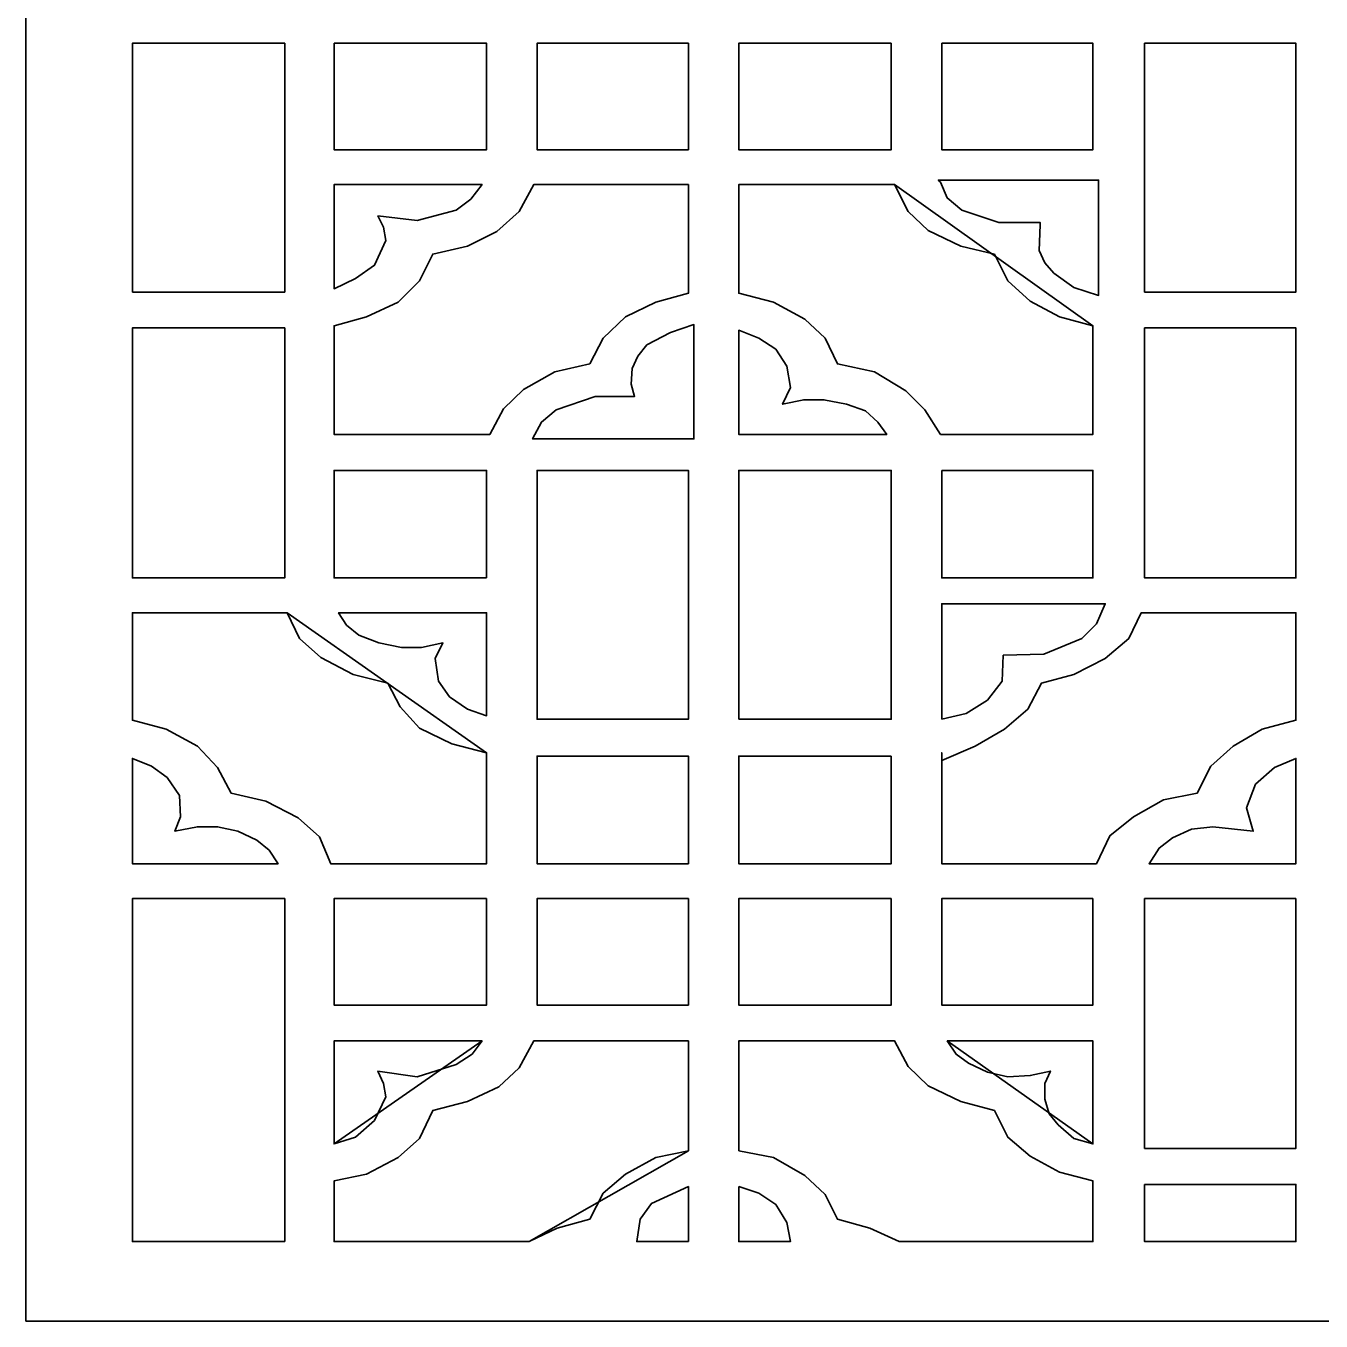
# Model space of a CAD drawing. Header units: centimetres. Extents: x -6.3 to 5.7, y -10.6 to 13.9.
# Drawn here: x -6.25 to -0.29, y 1.93 to 7.89 of the extents above; entities that cross this region are included whole.
import ezdxf

# ---------------------------------------------------------------- set-up
doc = ezdxf.new("R2010")
doc.units = ezdxf.units.CM
doc.header["$MEASUREMENT"] = 0
doc.layers.add('layer 1', color=7, linetype='Continuous')

msp = doc.modelspace()

# ---------------------------------------------------------------- linework, layer by layer
at = {"layer": 'layer 1', "color": 242, "lineweight": 35}
for points, knots in [([(-6.25119, 13.85675), (-6.25119, 13.85675), (5.66844, 13.85675), (5.66844, 13.85675), (5.66844, 13.85675), (5.66844, 13.85675), (5.66844, 1.93196), (5.66844, 1.93196), (5.66844, 1.93196), (5.66844, 1.93196), (-6.25119, 1.93196), (-6.25119, 1.93196), (-6.25119, 1.93196), (-6.25119, 1.93196), (-6.25119, 13.85675), (-6.25119, 13.85675)], [0, 0, 0, 0, 0.2, 0.2, 0.2, 0.2, 0.4, 0.4, 0.4, 0.4, 0.6, 0.6, 0.6, 0.6, 1, 1, 1, 1]), ([(-5.7612, 6.6668), (-5.7612, 6.6668), (-5.7612, 7.24447), (-5.7612, 7.24447), (-5.7612, 7.24447), (-5.7612, 7.24447), (-5.7612, 7.81183), (-5.7612, 7.81183), (-5.7612, 7.81183), (-5.7612, 7.81183), (-5.05974, 7.81183), (-5.05974, 7.81183), (-5.05974, 7.81183), (-5.05974, 7.81183), (-5.05974, 6.6668), (-5.05974, 6.6668), (-5.05974, 6.6668), (-5.05974, 6.6668), (-5.7612, 6.6668), (-5.7612, 6.6668)], [0, 0, 0, 0, 0.1666667, 0.1666667, 0.1666667, 0.1666667, 0.3333333, 0.3333333, 0.3333333, 0.3333333, 0.5, 0.5, 0.5, 0.5, 0.6666667, 0.6666667, 0.6666667, 0.6666667, 1, 1, 1, 1]), ([(-4.8328, 7.81183), (-4.8328, 7.81183), (-4.13134, 7.81183), (-4.13134, 7.81183), (-4.13134, 7.81183), (-4.13134, 7.81183), (-4.13134, 7.32184), (-4.13134, 7.32184), (-4.13134, 7.32184), (-4.13134, 7.32184), (-4.8328, 7.32184), (-4.8328, 7.32184), (-4.8328, 7.32184), (-4.8328, 7.32184), (-4.8328, 7.81183), (-4.8328, 7.81183)], [0, 0, 0, 0, 0.2, 0.2, 0.2, 0.2, 0.4, 0.4, 0.4, 0.4, 0.6, 0.6, 0.6, 0.6, 1, 1, 1, 1]), ([(-3.20294, 7.81183), (-3.20294, 7.81183), (-3.20294, 7.32184), (-3.20294, 7.32184), (-3.20294, 7.32184), (-3.20294, 7.32184), (-3.89924, 7.32184), (-3.89924, 7.32184), (-3.89924, 7.32184), (-3.89924, 7.32184), (-3.89924, 7.81183), (-3.89924, 7.81183), (-3.89924, 7.81183), (-3.89924, 7.81183), (-3.20294, 7.81183), (-3.20294, 7.81183)], [0, 0, 0, 0, 0.2, 0.2, 0.2, 0.2, 0.4, 0.4, 0.4, 0.4, 0.6, 0.6, 0.6, 0.6, 1, 1, 1, 1]), ([(-3.89924, 7.81183), (-3.89924, 7.81183), (-3.20294, 7.81183), (-3.20294, 7.81183), (-3.20294, 7.81183), (-3.20294, 7.81183), (-3.89924, 7.81183), (-3.89924, 7.81183)], [0, 0, 0, 0, 0.3333333, 0.3333333, 0.3333333, 0.3333333, 1, 1, 1, 1]), ([(-2.26938, 7.81183), (-2.26938, 7.81183), (-2.26938, 7.32184), (-2.26938, 7.32184), (-2.26938, 7.32184), (-2.26938, 7.32184), (-2.97084, 7.32184), (-2.97084, 7.32184), (-2.97084, 7.32184), (-2.97084, 7.32184), (-2.97084, 7.81183), (-2.97084, 7.81183), (-2.97084, 7.81183), (-2.97084, 7.81183), (-2.26938, 7.81183), (-2.26938, 7.81183)], [0, 0, 0, 0, 0.2, 0.2, 0.2, 0.2, 0.4, 0.4, 0.4, 0.4, 0.6, 0.6, 0.6, 0.6, 1, 1, 1, 1]), ([(-2.03728, 7.81183), (-2.03728, 7.81183), (-1.34098, 7.81183), (-1.34098, 7.81183), (-1.34098, 7.81183), (-1.34098, 7.81183), (-1.34098, 7.32184), (-1.34098, 7.32184), (-1.34098, 7.32184), (-1.34098, 7.32184), (-2.03728, 7.32184), (-2.03728, 7.32184), (-2.03728, 7.32184), (-2.03728, 7.32184), (-2.03728, 7.81183), (-2.03728, 7.81183)], [0, 0, 0, 0, 0.2, 0.2, 0.2, 0.2, 0.4, 0.4, 0.4, 0.4, 0.6, 0.6, 0.6, 0.6, 1, 1, 1, 1]), ([(-1.10372, 7.81183), (-1.10372, 7.81183), (-0.40742, 7.81183), (-0.40742, 7.81183), (-0.40742, 7.81183), (-0.40742, 7.81183), (-0.40742, 6.6668), (-0.40742, 6.6668), (-0.40742, 6.6668), (-0.40742, 6.6668), (-1.10372, 6.6668), (-1.10372, 6.6668), (-1.10372, 6.6668), (-1.10372, 6.6668), (-1.10372, 7.81183), (-1.10372, 7.81183)], [0, 0, 0, 0, 0.2, 0.2, 0.2, 0.2, 0.4, 0.4, 0.4, 0.4, 0.6, 0.6, 0.6, 0.6, 1, 1, 1, 1]), ([(-4.11587, 6.01176), (-4.11587, 6.01176), (-4.8328, 6.01176), (-4.8328, 6.01176), (-4.8328, 6.01176), (-4.8328, 6.01176), (-4.8328, 6.51207), (-4.8328, 6.51207), (-4.8328, 6.51207), (-4.8328, 6.51207), (-4.68322, 6.55333), (-4.68322, 6.55333), (-4.68322, 6.55333), (-4.68322, 6.55333), (-4.53881, 6.62038), (-4.53881, 6.62038), (-4.53881, 6.62038), (-4.53881, 6.62038), (-4.44081, 6.71838), (-4.44081, 6.71838), (-4.44081, 6.71838), (-4.44081, 6.71838), (-4.37892, 6.84217), (-4.37892, 6.84217), (-4.37892, 6.84217), (-4.37892, 6.84217), (-4.21902, 6.87827), (-4.21902, 6.87827), (-4.21902, 6.87827), (-4.21902, 6.87827), (-4.08492, 6.94532), (-4.08492, 6.94532), (-4.08492, 6.94532), (-4.08492, 6.94532), (-3.98177, 7.03816), (-3.98177, 7.03816), (-3.98177, 7.03816), (-3.98177, 7.03816), (-3.91472, 7.16195), (-3.91472, 7.16195), (-3.91472, 7.16195), (-3.91472, 7.16195), (-3.20294, 7.16195), (-3.20294, 7.16195), (-3.20294, 7.16195), (-3.20294, 7.16195), (-3.20294, 6.66165), (-3.20294, 6.66165), (-3.20294, 6.66165), (-3.20294, 6.66165), (-3.35252, 6.62038), (-3.35252, 6.62038), (-3.35252, 6.62038), (-3.35252, 6.62038), (-3.49178, 6.55333), (-3.49178, 6.55333), (-3.49178, 6.55333), (-3.49178, 6.55333), (-3.59493, 6.45533), (-3.59493, 6.45533), (-3.59493, 6.45533), (-3.59493, 6.45533), (-3.65683, 6.33671), (-3.65683, 6.33671), (-3.65683, 6.33671), (-3.65683, 6.33671), (-3.81672, 6.3006), (-3.81672, 6.3006), (-3.81672, 6.3006), (-3.81672, 6.3006), (-3.96114, 6.21808), (-3.96114, 6.21808), (-3.96114, 6.21808), (-3.96114, 6.21808), (-4.05398, 6.13039), (-4.05398, 6.13039), (-4.05398, 6.13039), (-4.05398, 6.13039), (-4.11587, 6.01176), (-4.11587, 6.01176)], [0, 0, 0, 0, 0.047619, 0.047619, 0.047619, 0.047619, 0.0952381, 0.0952381, 0.0952381, 0.0952381, 0.1428571, 0.1428571, 0.1428571, 0.1428571, 0.1904762, 0.1904762, 0.1904762, 0.1904762, 0.2380952, 0.2380952, 0.2380952, 0.2380952, 0.2857143, 0.2857143, 0.2857143, 0.2857143, 0.3333333, 0.3333333, 0.3333333, 0.3333333, 0.3809524, 0.3809524, 0.3809524, 0.3809524, 0.4285714, 0.4285714, 0.4285714, 0.4285714, 0.4761905, 0.4761905, 0.4761905, 0.4761905, 0.5238095, 0.5238095, 0.5238095, 0.5238095, 0.5714286, 0.5714286, 0.5714286, 0.5714286, 0.6190476, 0.6190476, 0.6190476, 0.6190476, 0.6666667, 0.6666667, 0.6666667, 0.6666667, 0.7142857, 0.7142857, 0.7142857, 0.7142857, 0.7619048, 0.7619048, 0.7619048, 0.7619048, 0.8095238, 0.8095238, 0.8095238, 0.8095238, 0.8571429, 0.8571429, 0.8571429, 0.8571429, 0.9047619, 0.9047619, 0.9047619, 0.9047619, 1, 1, 1, 1]), ([(-4.8328, 6.68228), (-4.8328, 6.68228), (-4.7348, 6.7287), (-4.7348, 6.7287), (-4.7348, 6.7287), (-4.7348, 6.7287), (-4.64712, 6.79059), (-4.64712, 6.79059), (-4.64712, 6.79059), (-4.64712, 6.79059), (-4.59554, 6.90406), (-4.59554, 6.90406), (-4.59554, 6.90406), (-4.59554, 6.90406), (-4.60586, 6.96595), (-4.60586, 6.96595), (-4.60586, 6.96595), (-4.60586, 6.96595), (-4.63165, 7.01753), (-4.63165, 7.01753), (-4.63165, 7.01753), (-4.63165, 7.01753), (-4.45112, 6.9969), (-4.45112, 6.9969), (-4.45112, 6.9969), (-4.45112, 6.9969), (-4.2706, 7.04332), (-4.2706, 7.04332), (-4.2706, 7.04332), (-4.2706, 7.04332), (-4.20355, 7.0949), (-4.20355, 7.0949), (-4.20355, 7.0949), (-4.20355, 7.0949), (-4.15197, 7.16195), (-4.15197, 7.16195), (-4.15197, 7.16195), (-4.15197, 7.16195), (-4.8328, 7.16195), (-4.8328, 7.16195), (-4.8328, 7.16195), (-4.8328, 7.16195), (-4.8328, 6.68228), (-4.8328, 6.68228), (-4.8328, 6.68228), (-4.8328, 6.68228), (-4.8328, 7.16195), (-4.8328, 7.16195), (-4.8328, 7.16195), (-4.8328, 7.16195), (-4.8328, 6.68228), (-4.8328, 6.68228)], [0, 0, 0, 0, 0.0714286, 0.0714286, 0.0714286, 0.0714286, 0.1428571, 0.1428571, 0.1428571, 0.1428571, 0.2142857, 0.2142857, 0.2142857, 0.2142857, 0.2857143, 0.2857143, 0.2857143, 0.2857143, 0.3571429, 0.3571429, 0.3571429, 0.3571429, 0.4285714, 0.4285714, 0.4285714, 0.4285714, 0.5, 0.5, 0.5, 0.5, 0.5714286, 0.5714286, 0.5714286, 0.5714286, 0.6428571, 0.6428571, 0.6428571, 0.6428571, 0.7142857, 0.7142857, 0.7142857, 0.7142857, 0.7857143, 0.7857143, 0.7857143, 0.7857143, 0.8571429, 0.8571429, 0.8571429, 0.8571429, 1, 1, 1, 1]), ([(-1.34098, 6.51207), (-1.34098, 6.51207), (-1.34098, 6.01176), (-1.34098, 6.01176), (-1.34098, 6.01176), (-1.34098, 6.01176), (-2.04244, 6.01176), (-2.04244, 6.01176), (-2.04244, 6.01176), (-2.04244, 6.01176), (-2.11465, 6.12524), (-2.11465, 6.12524), (-2.11465, 6.12524), (-2.11465, 6.12524), (-2.20233, 6.21292), (-2.20233, 6.21292), (-2.20233, 6.21292), (-2.20233, 6.21292), (-2.34675, 6.3006), (-2.34675, 6.3006), (-2.34675, 6.3006), (-2.34675, 6.3006), (-2.51696, 6.33671), (-2.51696, 6.33671), (-2.51696, 6.33671), (-2.51696, 6.33671), (-2.57369, 6.45533), (-2.57369, 6.45533), (-2.57369, 6.45533), (-2.57369, 6.45533), (-2.66653, 6.54302), (-2.66653, 6.54302), (-2.66653, 6.54302), (-2.66653, 6.54302), (-2.81095, 6.62038), (-2.81095, 6.62038), (-2.81095, 6.62038), (-2.81095, 6.62038), (-2.97084, 6.66165), (-2.97084, 6.66165), (-2.97084, 6.66165), (-2.97084, 6.66165), (-2.97084, 7.16195), (-2.97084, 7.16195), (-2.97084, 7.16195), (-2.97084, 7.16195), (-2.25391, 7.16195), (-2.25391, 7.16195), (-2.25391, 7.16195), (-2.25391, 7.16195), (-1.34098, 6.51207), (-1.34098, 6.51207)], [0, 0, 0, 0, 0.0714286, 0.0714286, 0.0714286, 0.0714286, 0.1428571, 0.1428571, 0.1428571, 0.1428571, 0.2142857, 0.2142857, 0.2142857, 0.2142857, 0.2857143, 0.2857143, 0.2857143, 0.2857143, 0.3571429, 0.3571429, 0.3571429, 0.3571429, 0.4285714, 0.4285714, 0.4285714, 0.4285714, 0.5, 0.5, 0.5, 0.5, 0.5714286, 0.5714286, 0.5714286, 0.5714286, 0.6428571, 0.6428571, 0.6428571, 0.6428571, 0.7142857, 0.7142857, 0.7142857, 0.7142857, 0.7857143, 0.7857143, 0.7857143, 0.7857143, 0.8571429, 0.8571429, 0.8571429, 0.8571429, 1, 1, 1, 1]), ([(-2.25391, 7.16195), (-2.25391, 7.16195), (-2.19202, 7.03816), (-2.19202, 7.03816), (-2.19202, 7.03816), (-2.19202, 7.03816), (-2.09918, 6.95048), (-2.09918, 6.95048), (-2.09918, 6.95048), (-2.09918, 6.95048), (-1.9496, 6.87827), (-1.9496, 6.87827), (-1.9496, 6.87827), (-1.9496, 6.87827), (-1.79487, 6.84217), (-1.79487, 6.84217), (-1.79487, 6.84217), (-1.79487, 6.84217), (-1.73297, 6.71838), (-1.73297, 6.71838), (-1.73297, 6.71838), (-1.73297, 6.71838), (-1.62982, 6.62554), (-1.62982, 6.62554), (-1.62982, 6.62554), (-1.62982, 6.62554), (-1.49572, 6.55333), (-1.49572, 6.55333), (-1.49572, 6.55333), (-1.49572, 6.55333), (-1.34098, 6.51207), (-1.34098, 6.51207), (-1.34098, 6.51207), (-1.34098, 6.51207), (-2.25391, 7.16195), (-2.25391, 7.16195)], [0, 0, 0, 0, 0.1, 0.1, 0.1, 0.1, 0.2, 0.2, 0.2, 0.2, 0.3, 0.3, 0.3, 0.3, 0.4, 0.4, 0.4, 0.4, 0.5, 0.5, 0.5, 0.5, 0.6, 0.6, 0.6, 0.6, 0.7, 0.7, 0.7, 0.7, 0.8, 0.8, 0.8, 0.8, 1, 1, 1, 1]), ([(-1.5834, 6.97627), (-1.5834, 6.97627), (-1.58856, 6.85764), (-1.58856, 6.85764), (-1.58856, 6.85764), (-1.58856, 6.85764), (-1.56277, 6.80091), (-1.56277, 6.80091), (-1.56277, 6.80091), (-1.56277, 6.80091), (-1.5215, 6.75449), (-1.5215, 6.75449), (-1.5215, 6.75449), (-1.5215, 6.75449), (-1.42866, 6.68743), (-1.42866, 6.68743), (-1.42866, 6.68743), (-1.42866, 6.68743), (-1.31519, 6.65133), (-1.31519, 6.65133), (-1.31519, 6.65133), (-1.31519, 6.65133), (-1.31519, 7.18258), (-1.31519, 7.18258), (-1.31519, 7.18258), (-1.31519, 7.18258), (-2.05276, 7.18258), (-2.05276, 7.18258), (-2.05276, 7.18258), (-2.05276, 7.18258), (-2.04244, 7.17227), (-2.04244, 7.17227), (-2.04244, 7.17227), (-2.04244, 7.17227), (-2.01149, 7.10006), (-2.01149, 7.10006), (-2.01149, 7.10006), (-2.01149, 7.10006), (-1.94444, 7.04332), (-1.94444, 7.04332), (-1.94444, 7.04332), (-1.94444, 7.04332), (-1.77424, 6.98659), (-1.77424, 6.98659), (-1.77424, 6.98659), (-1.77424, 6.98659), (-1.5834, 6.98659), (-1.5834, 6.98659), (-1.5834, 6.98659), (-1.5834, 6.98659), (-1.5834, 6.97627), (-1.5834, 6.97627), (-1.5834, 6.97627), (-1.5834, 6.97627), (-1.5834, 6.98659), (-1.5834, 6.98659), (-1.5834, 6.98659), (-1.5834, 6.98659), (-1.5834, 6.98659), (-1.5834, 6.98659), (-1.5834, 6.98659), (-1.5834, 6.98659), (-1.5834, 6.97627), (-1.5834, 6.97627)], [0, 0, 0, 0, 0.0588235, 0.0588235, 0.0588235, 0.0588235, 0.1176471, 0.1176471, 0.1176471, 0.1176471, 0.1764706, 0.1764706, 0.1764706, 0.1764706, 0.2352941, 0.2352941, 0.2352941, 0.2352941, 0.2941176, 0.2941176, 0.2941176, 0.2941176, 0.3529412, 0.3529412, 0.3529412, 0.3529412, 0.4117647, 0.4117647, 0.4117647, 0.4117647, 0.4705882, 0.4705882, 0.4705882, 0.4705882, 0.5294118, 0.5294118, 0.5294118, 0.5294118, 0.5882353, 0.5882353, 0.5882353, 0.5882353, 0.6470588, 0.6470588, 0.6470588, 0.6470588, 0.7058824, 0.7058824, 0.7058824, 0.7058824, 0.7647059, 0.7647059, 0.7647059, 0.7647059, 0.8235294, 0.8235294, 0.8235294, 0.8235294, 0.8823529, 0.8823529, 0.8823529, 0.8823529, 1, 1, 1, 1]), ([(-5.05974, 6.50175), (-5.05974, 6.50175), (-5.05974, 5.35157), (-5.05974, 5.35157), (-5.05974, 5.35157), (-5.05974, 5.35157), (-5.7612, 5.35157), (-5.7612, 5.35157), (-5.7612, 5.35157), (-5.7612, 5.35157), (-5.7612, 5.92924), (-5.7612, 5.92924), (-5.7612, 5.92924), (-5.7612, 5.92924), (-5.7612, 6.50175), (-5.7612, 6.50175), (-5.7612, 6.50175), (-5.7612, 6.50175), (-5.05974, 6.50175), (-5.05974, 6.50175)], [0, 0, 0, 0, 0.1666667, 0.1666667, 0.1666667, 0.1666667, 0.3333333, 0.3333333, 0.3333333, 0.3333333, 0.5, 0.5, 0.5, 0.5, 0.6666667, 0.6666667, 0.6666667, 0.6666667, 1, 1, 1, 1]), ([(-3.91987, 5.99113), (-3.91987, 5.99113), (-3.87861, 6.0685), (-3.87861, 6.0685), (-3.87861, 6.0685), (-3.87861, 6.0685), (-3.81156, 6.12524), (-3.81156, 6.12524), (-3.81156, 6.12524), (-3.81156, 6.12524), (-3.63104, 6.18713), (-3.63104, 6.18713), (-3.63104, 6.18713), (-3.63104, 6.18713), (-3.45051, 6.18713), (-3.45051, 6.18713), (-3.45051, 6.18713), (-3.45051, 6.18713), (-3.46599, 6.24387), (-3.46599, 6.24387), (-3.46599, 6.24387), (-3.46599, 6.24387), (-3.46083, 6.31607), (-3.46083, 6.31607), (-3.46083, 6.31607), (-3.46083, 6.31607), (-3.43504, 6.37281), (-3.43504, 6.37281), (-3.43504, 6.37281), (-3.43504, 6.37281), (-3.39378, 6.42439), (-3.39378, 6.42439), (-3.39378, 6.42439), (-3.39378, 6.42439), (-3.28547, 6.48112), (-3.28547, 6.48112), (-3.28547, 6.48112), (-3.28547, 6.48112), (-3.17715, 6.51723), (-3.17715, 6.51723), (-3.17715, 6.51723), (-3.17715, 6.51723), (-3.17715, 5.99113), (-3.17715, 5.99113), (-3.17715, 5.99113), (-3.17715, 5.99113), (-3.91987, 5.99113), (-3.91987, 5.99113)], [0, 0, 0, 0, 0.0769231, 0.0769231, 0.0769231, 0.0769231, 0.1538462, 0.1538462, 0.1538462, 0.1538462, 0.2307692, 0.2307692, 0.2307692, 0.2307692, 0.3076923, 0.3076923, 0.3076923, 0.3076923, 0.3846154, 0.3846154, 0.3846154, 0.3846154, 0.4615385, 0.4615385, 0.4615385, 0.4615385, 0.5384615, 0.5384615, 0.5384615, 0.5384615, 0.6153846, 0.6153846, 0.6153846, 0.6153846, 0.6923077, 0.6923077, 0.6923077, 0.6923077, 0.7692308, 0.7692308, 0.7692308, 0.7692308, 0.8461538, 0.8461538, 0.8461538, 0.8461538, 1, 1, 1, 1]), ([(-1.10372, 6.50175), (-1.10372, 6.50175), (-0.40742, 6.50175), (-0.40742, 6.50175), (-0.40742, 6.50175), (-0.40742, 6.50175), (-0.40742, 5.35157), (-0.40742, 5.35157), (-0.40742, 5.35157), (-0.40742, 5.35157), (-1.10372, 5.35157), (-1.10372, 5.35157), (-1.10372, 5.35157), (-1.10372, 5.35157), (-1.10372, 6.50175), (-1.10372, 6.50175)], [0, 0, 0, 0, 0.2, 0.2, 0.2, 0.2, 0.4, 0.4, 0.4, 0.4, 0.6, 0.6, 0.6, 0.6, 1, 1, 1, 1]), ([(-2.29001, 6.01176), (-2.29001, 6.01176), (-2.33128, 6.0685), (-2.33128, 6.0685), (-2.33128, 6.0685), (-2.33128, 6.0685), (-2.38801, 6.12008), (-2.38801, 6.12008), (-2.38801, 6.12008), (-2.38801, 6.12008), (-2.47569, 6.15103), (-2.47569, 6.15103), (-2.47569, 6.15103), (-2.47569, 6.15103), (-2.57885, 6.17166), (-2.57885, 6.17166), (-2.57885, 6.17166), (-2.57885, 6.17166), (-2.67169, 6.17166), (-2.67169, 6.17166), (-2.67169, 6.17166), (-2.67169, 6.17166), (-2.76969, 6.15103), (-2.76969, 6.15103), (-2.76969, 6.15103), (-2.76969, 6.15103), (-2.73358, 6.22839), (-2.73358, 6.22839), (-2.73358, 6.22839), (-2.73358, 6.22839), (-2.74906, 6.32639), (-2.74906, 6.32639), (-2.74906, 6.32639), (-2.74906, 6.32639), (-2.80063, 6.40376), (-2.80063, 6.40376), (-2.80063, 6.40376), (-2.80063, 6.40376), (-2.878, 6.45533), (-2.878, 6.45533), (-2.878, 6.45533), (-2.878, 6.45533), (-2.97084, 6.49144), (-2.97084, 6.49144), (-2.97084, 6.49144), (-2.97084, 6.49144), (-2.97084, 6.01176), (-2.97084, 6.01176), (-2.97084, 6.01176), (-2.97084, 6.01176), (-2.29001, 6.01176), (-2.29001, 6.01176), (-2.29001, 6.01176), (-2.29001, 6.01176), (-2.97084, 6.01176), (-2.97084, 6.01176), (-2.97084, 6.01176), (-2.97084, 6.01176), (-2.29001, 6.01176), (-2.29001, 6.01176)], [0, 0, 0, 0, 0.0625, 0.0625, 0.0625, 0.0625, 0.125, 0.125, 0.125, 0.125, 0.1875, 0.1875, 0.1875, 0.1875, 0.25, 0.25, 0.25, 0.25, 0.3125, 0.3125, 0.3125, 0.3125, 0.375, 0.375, 0.375, 0.375, 0.4375, 0.4375, 0.4375, 0.4375, 0.5, 0.5, 0.5, 0.5, 0.5625, 0.5625, 0.5625, 0.5625, 0.625, 0.625, 0.625, 0.625, 0.6875, 0.6875, 0.6875, 0.6875, 0.75, 0.75, 0.75, 0.75, 0.8125, 0.8125, 0.8125, 0.8125, 0.875, 0.875, 0.875, 0.875, 1, 1, 1, 1]), ([(-3.17715, 5.99113), (-3.17715, 5.99113), (-3.91987, 5.99113), (-3.91987, 5.99113), (-3.91987, 5.99113), (-3.91987, 5.99113), (-3.17715, 5.99113), (-3.17715, 5.99113)], [0, 0, 0, 0, 0.3333333, 0.3333333, 0.3333333, 0.3333333, 1, 1, 1, 1]), ([(-4.13134, 5.35157), (-4.13134, 5.35157), (-4.8328, 5.35157), (-4.8328, 5.35157), (-4.8328, 5.35157), (-4.8328, 5.35157), (-4.8328, 5.84672), (-4.8328, 5.84672), (-4.8328, 5.84672), (-4.8328, 5.84672), (-4.13134, 5.84672), (-4.13134, 5.84672), (-4.13134, 5.84672), (-4.13134, 5.84672), (-4.13134, 5.35157), (-4.13134, 5.35157)], [0, 0, 0, 0, 0.2, 0.2, 0.2, 0.2, 0.4, 0.4, 0.4, 0.4, 0.6, 0.6, 0.6, 0.6, 1, 1, 1, 1]), ([(-3.89924, 5.26389), (-3.89924, 5.26389), (-3.89924, 4.70169), (-3.89924, 4.70169), (-3.89924, 4.70169), (-3.89924, 4.70169), (-3.20294, 4.70169), (-3.20294, 4.70169), (-3.20294, 4.70169), (-3.20294, 4.70169), (-3.20294, 5.84672), (-3.20294, 5.84672), (-3.20294, 5.84672), (-3.20294, 5.84672), (-3.89924, 5.84672), (-3.89924, 5.84672), (-3.89924, 5.84672), (-3.89924, 5.84672), (-3.89924, 5.26389), (-3.89924, 5.26389), (-3.89924, 5.26389), (-3.89924, 5.26389), (-3.89924, 5.27936), (-3.89924, 5.27936), (-3.89924, 5.27936), (-3.89924, 5.27936), (-3.89924, 5.26389), (-3.89924, 5.26389)], [0, 0, 0, 0, 0.125, 0.125, 0.125, 0.125, 0.25, 0.25, 0.25, 0.25, 0.375, 0.375, 0.375, 0.375, 0.5, 0.5, 0.5, 0.5, 0.625, 0.625, 0.625, 0.625, 0.75, 0.75, 0.75, 0.75, 1, 1, 1, 1]), ([(-3.89924, 5.27936), (-3.89924, 5.27936), (-3.89924, 5.84672), (-3.89924, 5.84672), (-3.89924, 5.84672), (-3.89924, 5.84672), (-3.89924, 5.27936), (-3.89924, 5.27936)], [0, 0, 0, 0, 0.3333333, 0.3333333, 0.3333333, 0.3333333, 1, 1, 1, 1]), ([(-2.97084, 4.70169), (-2.97084, 4.70169), (-2.97084, 5.84672), (-2.97084, 5.84672), (-2.97084, 5.84672), (-2.97084, 5.84672), (-2.26938, 5.84672), (-2.26938, 5.84672), (-2.26938, 5.84672), (-2.26938, 5.84672), (-2.26938, 4.70169), (-2.26938, 4.70169), (-2.26938, 4.70169), (-2.26938, 4.70169), (-2.97084, 4.70169), (-2.97084, 4.70169)], [0, 0, 0, 0, 0.2, 0.2, 0.2, 0.2, 0.4, 0.4, 0.4, 0.4, 0.6, 0.6, 0.6, 0.6, 1, 1, 1, 1]), ([(-2.03728, 5.84672), (-2.03728, 5.84672), (-1.34098, 5.84672), (-1.34098, 5.84672), (-1.34098, 5.84672), (-1.34098, 5.84672), (-1.34098, 5.35157), (-1.34098, 5.35157), (-1.34098, 5.35157), (-1.34098, 5.35157), (-2.03728, 5.35157), (-2.03728, 5.35157), (-2.03728, 5.35157), (-2.03728, 5.35157), (-2.03728, 5.84672), (-2.03728, 5.84672)], [0, 0, 0, 0, 0.2, 0.2, 0.2, 0.2, 0.4, 0.4, 0.4, 0.4, 0.6, 0.6, 0.6, 0.6, 1, 1, 1, 1]), ([(-4.13134, 4.54696), (-4.13134, 4.54696), (-4.13134, 4.03633), (-4.13134, 4.03633), (-4.13134, 4.03633), (-4.13134, 4.03633), (-4.84827, 4.03633), (-4.84827, 4.03633), (-4.84827, 4.03633), (-4.84827, 4.03633), (-4.89985, 4.16012), (-4.89985, 4.16012), (-4.89985, 4.16012), (-4.89985, 4.16012), (-4.99785, 4.2478), (-4.99785, 4.2478), (-4.99785, 4.2478), (-4.99785, 4.2478), (-5.14742, 4.32517), (-5.14742, 4.32517), (-5.14742, 4.32517), (-5.14742, 4.32517), (-5.30732, 4.36127), (-5.30732, 4.36127), (-5.30732, 4.36127), (-5.30732, 4.36127), (-5.36921, 4.4799), (-5.36921, 4.4799), (-5.36921, 4.4799), (-5.36921, 4.4799), (-5.46205, 4.5779), (-5.46205, 4.5779), (-5.46205, 4.5779), (-5.46205, 4.5779), (-5.60647, 4.65527), (-5.60647, 4.65527), (-5.60647, 4.65527), (-5.60647, 4.65527), (-5.7612, 4.69653), (-5.7612, 4.69653), (-5.7612, 4.69653), (-5.7612, 4.69653), (-5.7612, 5.19168), (-5.7612, 5.19168), (-5.7612, 5.19168), (-5.7612, 5.19168), (-5.04943, 5.19168), (-5.04943, 5.19168), (-5.04943, 5.19168), (-5.04943, 5.19168), (-4.13134, 4.54696), (-4.13134, 4.54696)], [0, 0, 0, 0, 0.0714286, 0.0714286, 0.0714286, 0.0714286, 0.1428571, 0.1428571, 0.1428571, 0.1428571, 0.2142857, 0.2142857, 0.2142857, 0.2142857, 0.2857143, 0.2857143, 0.2857143, 0.2857143, 0.3571429, 0.3571429, 0.3571429, 0.3571429, 0.4285714, 0.4285714, 0.4285714, 0.4285714, 0.5, 0.5, 0.5, 0.5, 0.5714286, 0.5714286, 0.5714286, 0.5714286, 0.6428571, 0.6428571, 0.6428571, 0.6428571, 0.7142857, 0.7142857, 0.7142857, 0.7142857, 0.7857143, 0.7857143, 0.7857143, 0.7857143, 0.8571429, 0.8571429, 0.8571429, 0.8571429, 1, 1, 1, 1]), ([(-5.04943, 5.19168), (-5.04943, 5.19168), (-4.99269, 5.07305), (-4.99269, 5.07305), (-4.99269, 5.07305), (-4.99269, 5.07305), (-4.89469, 4.98537), (-4.89469, 4.98537), (-4.89469, 4.98537), (-4.89469, 4.98537), (-4.74512, 4.908), (-4.74512, 4.908), (-4.74512, 4.908), (-4.74512, 4.908), (-4.58523, 4.86674), (-4.58523, 4.86674), (-4.58523, 4.86674), (-4.58523, 4.86674), (-4.52849, 4.75842), (-4.52849, 4.75842), (-4.52849, 4.75842), (-4.52849, 4.75842), (-4.44081, 4.66043), (-4.44081, 4.66043), (-4.44081, 4.66043), (-4.44081, 4.66043), (-4.29123, 4.58822), (-4.29123, 4.58822), (-4.29123, 4.58822), (-4.29123, 4.58822), (-4.13134, 4.54696), (-4.13134, 4.54696), (-4.13134, 4.54696), (-4.13134, 4.54696), (-5.04943, 5.19168), (-5.04943, 5.19168)], [0, 0, 0, 0, 0.1, 0.1, 0.1, 0.1, 0.2, 0.2, 0.2, 0.2, 0.3, 0.3, 0.3, 0.3, 0.4, 0.4, 0.4, 0.4, 0.5, 0.5, 0.5, 0.5, 0.6, 0.6, 0.6, 0.6, 0.7, 0.7, 0.7, 0.7, 0.8, 0.8, 0.8, 0.8, 1, 1, 1, 1]), ([(-4.81217, 5.19168), (-4.81217, 5.19168), (-4.77606, 5.13494), (-4.77606, 5.13494), (-4.77606, 5.13494), (-4.77606, 5.13494), (-4.71933, 5.08852), (-4.71933, 5.08852), (-4.71933, 5.08852), (-4.71933, 5.08852), (-4.62649, 5.05242), (-4.62649, 5.05242), (-4.62649, 5.05242), (-4.62649, 5.05242), (-4.52333, 5.03179), (-4.52333, 5.03179), (-4.52333, 5.03179), (-4.52333, 5.03179), (-4.43049, 5.03179), (-4.43049, 5.03179), (-4.43049, 5.03179), (-4.43049, 5.03179), (-4.3325, 5.05242), (-4.3325, 5.05242), (-4.3325, 5.05242), (-4.3325, 5.05242), (-4.3686, 4.98021), (-4.3686, 4.98021), (-4.3686, 4.98021), (-4.3686, 4.98021), (-4.35313, 4.87705), (-4.35313, 4.87705), (-4.35313, 4.87705), (-4.35313, 4.87705), (-4.30155, 4.80484), (-4.30155, 4.80484), (-4.30155, 4.80484), (-4.30155, 4.80484), (-4.21902, 4.74811), (-4.21902, 4.74811), (-4.21902, 4.74811), (-4.21902, 4.74811), (-4.13134, 4.71716), (-4.13134, 4.71716), (-4.13134, 4.71716), (-4.13134, 4.71716), (-4.13134, 5.19168), (-4.13134, 5.19168), (-4.13134, 5.19168), (-4.13134, 5.19168), (-4.81217, 5.19168), (-4.81217, 5.19168), (-4.81217, 5.19168), (-4.81217, 5.19168), (-4.13134, 5.19168), (-4.13134, 5.19168), (-4.13134, 5.19168), (-4.13134, 5.19168), (-4.81217, 5.19168), (-4.81217, 5.19168)], [0, 0, 0, 0, 0.0625, 0.0625, 0.0625, 0.0625, 0.125, 0.125, 0.125, 0.125, 0.1875, 0.1875, 0.1875, 0.1875, 0.25, 0.25, 0.25, 0.25, 0.3125, 0.3125, 0.3125, 0.3125, 0.375, 0.375, 0.375, 0.375, 0.4375, 0.4375, 0.4375, 0.4375, 0.5, 0.5, 0.5, 0.5, 0.5625, 0.5625, 0.5625, 0.5625, 0.625, 0.625, 0.625, 0.625, 0.6875, 0.6875, 0.6875, 0.6875, 0.75, 0.75, 0.75, 0.75, 0.8125, 0.8125, 0.8125, 0.8125, 0.875, 0.875, 0.875, 0.875, 1, 1, 1, 1]), ([(-2.03728, 4.70169), (-2.03728, 4.70169), (-2.03728, 5.23294), (-2.03728, 5.23294), (-2.03728, 5.23294), (-2.03728, 5.23294), (-1.28425, 5.23294), (-1.28425, 5.23294), (-1.28425, 5.23294), (-1.28425, 5.23294), (-1.32551, 5.1401), (-1.32551, 5.1401), (-1.32551, 5.1401), (-1.32551, 5.1401), (-1.39256, 5.07305), (-1.39256, 5.07305), (-1.39256, 5.07305), (-1.39256, 5.07305), (-1.56792, 5.00084), (-1.56792, 5.00084), (-1.56792, 5.00084), (-1.56792, 5.00084), (-1.7536, 4.99568), (-1.7536, 4.99568), (-1.7536, 4.99568), (-1.7536, 4.99568), (-1.75876, 4.87705), (-1.75876, 4.87705), (-1.75876, 4.87705), (-1.75876, 4.87705), (-1.82581, 4.78937), (-1.82581, 4.78937), (-1.82581, 4.78937), (-1.82581, 4.78937), (-1.92381, 4.72748), (-1.92381, 4.72748), (-1.92381, 4.72748), (-1.92381, 4.72748), (-2.03728, 4.70169), (-2.03728, 4.70169)], [0, 0, 0, 0, 0.0909091, 0.0909091, 0.0909091, 0.0909091, 0.1818182, 0.1818182, 0.1818182, 0.1818182, 0.2727273, 0.2727273, 0.2727273, 0.2727273, 0.3636364, 0.3636364, 0.3636364, 0.3636364, 0.4545455, 0.4545455, 0.4545455, 0.4545455, 0.5454545, 0.5454545, 0.5454545, 0.5454545, 0.6363636, 0.6363636, 0.6363636, 0.6363636, 0.7272727, 0.7272727, 0.7272727, 0.7272727, 0.8181818, 0.8181818, 0.8181818, 0.8181818, 1, 1, 1, 1]), ([(-2.03728, 4.51085), (-2.03728, 4.51085), (-1.88255, 4.5779), (-1.88255, 4.5779), (-1.88255, 4.5779), (-1.88255, 4.5779), (-1.74845, 4.65527), (-1.74845, 4.65527), (-1.74845, 4.65527), (-1.74845, 4.65527), (-1.64013, 4.74811), (-1.64013, 4.74811), (-1.64013, 4.74811), (-1.64013, 4.74811), (-1.57824, 4.86674), (-1.57824, 4.86674), (-1.57824, 4.86674), (-1.57824, 4.86674), (-1.42866, 4.908), (-1.42866, 4.908), (-1.42866, 4.908), (-1.42866, 4.908), (-1.28425, 4.98021), (-1.28425, 4.98021), (-1.28425, 4.98021), (-1.28425, 4.98021), (-1.17593, 5.07305), (-1.17593, 5.07305), (-1.17593, 5.07305), (-1.17593, 5.07305), (-1.1192, 5.19168), (-1.1192, 5.19168), (-1.1192, 5.19168), (-1.1192, 5.19168), (-0.40742, 5.19168), (-0.40742, 5.19168), (-0.40742, 5.19168), (-0.40742, 5.19168), (-0.40742, 4.69653), (-0.40742, 4.69653), (-0.40742, 4.69653), (-0.40742, 4.69653), (-0.56216, 4.65527), (-0.56216, 4.65527), (-0.56216, 4.65527), (-0.56216, 4.65527), (-0.69626, 4.5779), (-0.69626, 4.5779), (-0.69626, 4.5779), (-0.69626, 4.5779), (-0.79942, 4.48506), (-0.79942, 4.48506), (-0.79942, 4.48506), (-0.79942, 4.48506), (-0.86131, 4.36127), (-0.86131, 4.36127), (-0.86131, 4.36127), (-0.86131, 4.36127), (-1.01604, 4.33033), (-1.01604, 4.33033), (-1.01604, 4.33033), (-1.01604, 4.33033), (-1.1553, 4.25296), (-1.1553, 4.25296), (-1.1553, 4.25296), (-1.1553, 4.25296), (-1.26362, 4.16528), (-1.26362, 4.16528), (-1.26362, 4.16528), (-1.26362, 4.16528), (-1.32551, 4.03633), (-1.32551, 4.03633), (-1.32551, 4.03633), (-1.32551, 4.03633), (-2.03728, 4.03633), (-2.03728, 4.03633), (-2.03728, 4.03633), (-2.03728, 4.03633), (-2.03728, 4.51085), (-2.03728, 4.51085)], [0, 0, 0, 0, 0.047619, 0.047619, 0.047619, 0.047619, 0.0952381, 0.0952381, 0.0952381, 0.0952381, 0.1428571, 0.1428571, 0.1428571, 0.1428571, 0.1904762, 0.1904762, 0.1904762, 0.1904762, 0.2380952, 0.2380952, 0.2380952, 0.2380952, 0.2857143, 0.2857143, 0.2857143, 0.2857143, 0.3333333, 0.3333333, 0.3333333, 0.3333333, 0.3809524, 0.3809524, 0.3809524, 0.3809524, 0.4285714, 0.4285714, 0.4285714, 0.4285714, 0.4761905, 0.4761905, 0.4761905, 0.4761905, 0.5238095, 0.5238095, 0.5238095, 0.5238095, 0.5714286, 0.5714286, 0.5714286, 0.5714286, 0.6190476, 0.6190476, 0.6190476, 0.6190476, 0.6666667, 0.6666667, 0.6666667, 0.6666667, 0.7142857, 0.7142857, 0.7142857, 0.7142857, 0.7619048, 0.7619048, 0.7619048, 0.7619048, 0.8095238, 0.8095238, 0.8095238, 0.8095238, 0.8571429, 0.8571429, 0.8571429, 0.8571429, 0.9047619, 0.9047619, 0.9047619, 0.9047619, 1, 1, 1, 1]), ([(-3.20294, 4.53148), (-3.20294, 4.53148), (-3.20294, 4.03633), (-3.20294, 4.03633), (-3.20294, 4.03633), (-3.20294, 4.03633), (-3.89924, 4.03633), (-3.89924, 4.03633), (-3.89924, 4.03633), (-3.89924, 4.03633), (-3.89924, 4.53148), (-3.89924, 4.53148), (-3.89924, 4.53148), (-3.89924, 4.53148), (-3.20294, 4.53148), (-3.20294, 4.53148)], [0, 0, 0, 0, 0.2, 0.2, 0.2, 0.2, 0.4, 0.4, 0.4, 0.4, 0.6, 0.6, 0.6, 0.6, 1, 1, 1, 1]), ([(-3.89924, 4.53148), (-3.89924, 4.53148), (-3.20294, 4.53148), (-3.20294, 4.53148), (-3.20294, 4.53148), (-3.20294, 4.53148), (-3.89924, 4.53148), (-3.89924, 4.53148)], [0, 0, 0, 0, 0.3333333, 0.3333333, 0.3333333, 0.3333333, 1, 1, 1, 1]), ([(-2.26938, 4.53148), (-2.26938, 4.53148), (-2.26938, 4.03633), (-2.26938, 4.03633), (-2.26938, 4.03633), (-2.26938, 4.03633), (-2.97084, 4.03633), (-2.97084, 4.03633), (-2.97084, 4.03633), (-2.97084, 4.03633), (-2.97084, 4.53148), (-2.97084, 4.53148), (-2.97084, 4.53148), (-2.97084, 4.53148), (-2.26938, 4.53148), (-2.26938, 4.53148)], [0, 0, 0, 0, 0.2, 0.2, 0.2, 0.2, 0.4, 0.4, 0.4, 0.4, 0.6, 0.6, 0.6, 0.6, 1, 1, 1, 1]), ([(-2.03728, 4.03633), (-2.03728, 4.03633), (-2.03728, 4.54696), (-2.03728, 4.54696), (-2.03728, 4.54696), (-2.03728, 4.54696), (-2.03728, 4.03633), (-2.03728, 4.03633)], [0, 0, 0, 0, 0.3333333, 0.3333333, 0.3333333, 0.3333333, 1, 1, 1, 1]), ([(-5.7612, 4.52117), (-5.7612, 4.52117), (-5.67352, 4.48506), (-5.67352, 4.48506), (-5.67352, 4.48506), (-5.67352, 4.48506), (-5.60131, 4.43348), (-5.60131, 4.43348), (-5.60131, 4.43348), (-5.60131, 4.43348), (-5.54457, 4.35096), (-5.54457, 4.35096), (-5.54457, 4.35096), (-5.54457, 4.35096), (-5.53942, 4.25296), (-5.53942, 4.25296), (-5.53942, 4.25296), (-5.53942, 4.25296), (-5.56521, 4.18591), (-5.56521, 4.18591), (-5.56521, 4.18591), (-5.56521, 4.18591), (-5.46205, 4.20654), (-5.46205, 4.20654), (-5.46205, 4.20654), (-5.46205, 4.20654), (-5.36921, 4.20654), (-5.36921, 4.20654), (-5.36921, 4.20654), (-5.36921, 4.20654), (-5.27637, 4.18591), (-5.27637, 4.18591), (-5.27637, 4.18591), (-5.27637, 4.18591), (-5.18869, 4.14465), (-5.18869, 4.14465), (-5.18869, 4.14465), (-5.18869, 4.14465), (-5.13195, 4.09823), (-5.13195, 4.09823), (-5.13195, 4.09823), (-5.13195, 4.09823), (-5.09069, 4.03633), (-5.09069, 4.03633), (-5.09069, 4.03633), (-5.09069, 4.03633), (-5.7612, 4.03633), (-5.7612, 4.03633), (-5.7612, 4.03633), (-5.7612, 4.03633), (-5.7612, 4.52117), (-5.7612, 4.52117)], [0, 0, 0, 0, 0.0714286, 0.0714286, 0.0714286, 0.0714286, 0.1428571, 0.1428571, 0.1428571, 0.1428571, 0.2142857, 0.2142857, 0.2142857, 0.2142857, 0.2857143, 0.2857143, 0.2857143, 0.2857143, 0.3571429, 0.3571429, 0.3571429, 0.3571429, 0.4285714, 0.4285714, 0.4285714, 0.4285714, 0.5, 0.5, 0.5, 0.5, 0.5714286, 0.5714286, 0.5714286, 0.5714286, 0.6428571, 0.6428571, 0.6428571, 0.6428571, 0.7142857, 0.7142857, 0.7142857, 0.7142857, 0.7857143, 0.7857143, 0.7857143, 0.7857143, 0.8571429, 0.8571429, 0.8571429, 0.8571429, 1, 1, 1, 1]), ([(-5.7612, 4.03633), (-5.7612, 4.03633), (-5.7612, 4.52117), (-5.7612, 4.52117), (-5.7612, 4.52117), (-5.7612, 4.52117), (-5.7612, 4.03633), (-5.7612, 4.03633)], [0, 0, 0, 0, 0.3333333, 0.3333333, 0.3333333, 0.3333333, 1, 1, 1, 1]), ([(-1.08309, 4.03633), (-1.08309, 4.03633), (-1.03667, 4.10854), (-1.03667, 4.10854), (-1.03667, 4.10854), (-1.03667, 4.10854), (-0.97478, 4.15496), (-0.97478, 4.15496), (-0.97478, 4.15496), (-0.97478, 4.15496), (-0.8871, 4.19623), (-0.8871, 4.19623), (-0.8871, 4.19623), (-0.8871, 4.19623), (-0.7891, 4.20654), (-0.7891, 4.20654), (-0.7891, 4.20654), (-0.7891, 4.20654), (-0.60342, 4.18591), (-0.60342, 4.18591), (-0.60342, 4.18591), (-0.60342, 4.18591), (-0.63437, 4.29422), (-0.63437, 4.29422), (-0.63437, 4.29422), (-0.63437, 4.29422), (-0.5931, 4.40254), (-0.5931, 4.40254), (-0.5931, 4.40254), (-0.5931, 4.40254), (-0.50542, 4.4799), (-0.50542, 4.4799), (-0.50542, 4.4799), (-0.50542, 4.4799), (-0.40742, 4.52117), (-0.40742, 4.52117), (-0.40742, 4.52117), (-0.40742, 4.52117), (-0.40742, 4.03633), (-0.40742, 4.03633), (-0.40742, 4.03633), (-0.40742, 4.03633), (-1.08309, 4.03633), (-1.08309, 4.03633)], [0, 0, 0, 0, 0.0833333, 0.0833333, 0.0833333, 0.0833333, 0.1666667, 0.1666667, 0.1666667, 0.1666667, 0.25, 0.25, 0.25, 0.25, 0.3333333, 0.3333333, 0.3333333, 0.3333333, 0.4166667, 0.4166667, 0.4166667, 0.4166667, 0.5, 0.5, 0.5, 0.5, 0.5833333, 0.5833333, 0.5833333, 0.5833333, 0.6666667, 0.6666667, 0.6666667, 0.6666667, 0.75, 0.75, 0.75, 0.75, 0.8333333, 0.8333333, 0.8333333, 0.8333333, 1, 1, 1, 1]), ([(-0.40742, 4.03633), (-0.40742, 4.03633), (-1.08309, 4.03633), (-1.08309, 4.03633), (-1.08309, 4.03633), (-1.08309, 4.03633), (-0.40742, 4.03633), (-0.40742, 4.03633)], [0, 0, 0, 0, 0.3333333, 0.3333333, 0.3333333, 0.3333333, 1, 1, 1, 1]), ([(-5.05974, 2.29816), (-5.05974, 2.29816), (-5.05974, 3.87644), (-5.05974, 3.87644), (-5.05974, 3.87644), (-5.05974, 3.87644), (-5.7612, 3.87644), (-5.7612, 3.87644), (-5.7612, 3.87644), (-5.7612, 3.87644), (-5.7612, 3.30909), (-5.7612, 3.30909), (-5.7612, 3.30909), (-5.7612, 3.30909), (-5.7612, 2.64373), (-5.7612, 2.64373), (-5.7612, 2.64373), (-5.7612, 2.64373), (-5.7612, 2.29816), (-5.7612, 2.29816), (-5.7612, 2.29816), (-5.7612, 2.29816), (-5.05974, 2.29816), (-5.05974, 2.29816)], [0, 0, 0, 0, 0.1428571, 0.1428571, 0.1428571, 0.1428571, 0.2857143, 0.2857143, 0.2857143, 0.2857143, 0.4285714, 0.4285714, 0.4285714, 0.4285714, 0.5714286, 0.5714286, 0.5714286, 0.5714286, 0.7142857, 0.7142857, 0.7142857, 0.7142857, 1, 1, 1, 1]), ([(-4.13134, 3.87644), (-4.13134, 3.87644), (-4.13134, 3.38645), (-4.13134, 3.38645), (-4.13134, 3.38645), (-4.13134, 3.38645), (-4.8328, 3.38645), (-4.8328, 3.38645), (-4.8328, 3.38645), (-4.8328, 3.38645), (-4.8328, 3.87644), (-4.8328, 3.87644), (-4.8328, 3.87644), (-4.8328, 3.87644), (-4.13134, 3.87644), (-4.13134, 3.87644)], [0, 0, 0, 0, 0.2, 0.2, 0.2, 0.2, 0.4, 0.4, 0.4, 0.4, 0.6, 0.6, 0.6, 0.6, 1, 1, 1, 1]), ([(-3.20294, 3.87644), (-3.20294, 3.87644), (-3.20294, 3.38645), (-3.20294, 3.38645), (-3.20294, 3.38645), (-3.20294, 3.38645), (-3.89924, 3.38645), (-3.89924, 3.38645), (-3.89924, 3.38645), (-3.89924, 3.38645), (-3.89924, 3.87644), (-3.89924, 3.87644), (-3.89924, 3.87644), (-3.89924, 3.87644), (-3.20294, 3.87644), (-3.20294, 3.87644)], [0, 0, 0, 0, 0.2, 0.2, 0.2, 0.2, 0.4, 0.4, 0.4, 0.4, 0.6, 0.6, 0.6, 0.6, 1, 1, 1, 1]), ([(-3.89924, 3.87644), (-3.89924, 3.87644), (-3.20294, 3.87644), (-3.20294, 3.87644), (-3.20294, 3.87644), (-3.20294, 3.87644), (-3.89924, 3.87644), (-3.89924, 3.87644)], [0, 0, 0, 0, 0.3333333, 0.3333333, 0.3333333, 0.3333333, 1, 1, 1, 1]), ([(-2.26938, 3.87644), (-2.26938, 3.87644), (-2.26938, 3.38645), (-2.26938, 3.38645), (-2.26938, 3.38645), (-2.26938, 3.38645), (-2.97084, 3.38645), (-2.97084, 3.38645), (-2.97084, 3.38645), (-2.97084, 3.38645), (-2.97084, 3.87644), (-2.97084, 3.87644), (-2.97084, 3.87644), (-2.97084, 3.87644), (-2.26938, 3.87644), (-2.26938, 3.87644)], [0, 0, 0, 0, 0.2, 0.2, 0.2, 0.2, 0.4, 0.4, 0.4, 0.4, 0.6, 0.6, 0.6, 0.6, 1, 1, 1, 1]), ([(-1.34098, 3.87644), (-1.34098, 3.87644), (-1.34098, 3.38645), (-1.34098, 3.38645), (-1.34098, 3.38645), (-1.34098, 3.38645), (-2.03728, 3.38645), (-2.03728, 3.38645), (-2.03728, 3.38645), (-2.03728, 3.38645), (-2.03728, 3.87644), (-2.03728, 3.87644), (-2.03728, 3.87644), (-2.03728, 3.87644), (-1.34098, 3.87644), (-1.34098, 3.87644)], [0, 0, 0, 0, 0.2, 0.2, 0.2, 0.2, 0.4, 0.4, 0.4, 0.4, 0.6, 0.6, 0.6, 0.6, 1, 1, 1, 1]), ([(-0.40742, 3.87644), (-0.40742, 3.87644), (-0.40742, 2.72626), (-0.40742, 2.72626), (-0.40742, 2.72626), (-0.40742, 2.72626), (-1.10372, 2.72626), (-1.10372, 2.72626), (-1.10372, 2.72626), (-1.10372, 2.72626), (-1.10372, 3.87644), (-1.10372, 3.87644), (-1.10372, 3.87644), (-1.10372, 3.87644), (-0.40742, 3.87644), (-0.40742, 3.87644)], [0, 0, 0, 0, 0.2, 0.2, 0.2, 0.2, 0.4, 0.4, 0.4, 0.4, 0.6, 0.6, 0.6, 0.6, 1, 1, 1, 1]), ([(-3.93535, 2.29816), (-3.93535, 2.29816), (-4.8328, 2.29816), (-4.8328, 2.29816), (-4.8328, 2.29816), (-4.8328, 2.29816), (-4.8328, 2.57668), (-4.8328, 2.57668), (-4.8328, 2.57668), (-4.8328, 2.57668), (-4.68322, 2.60763), (-4.68322, 2.60763), (-4.68322, 2.60763), (-4.68322, 2.60763), (-4.53881, 2.685), (-4.53881, 2.685), (-4.53881, 2.685), (-4.53881, 2.685), (-4.44081, 2.77268), (-4.44081, 2.77268), (-4.44081, 2.77268), (-4.44081, 2.77268), (-4.37892, 2.90162), (-4.37892, 2.90162), (-4.37892, 2.90162), (-4.37892, 2.90162), (-4.21902, 2.94289), (-4.21902, 2.94289), (-4.21902, 2.94289), (-4.21902, 2.94289), (-4.07461, 3.00994), (-4.07461, 3.00994), (-4.07461, 3.00994), (-4.07461, 3.00994), (-3.98177, 3.09762), (-3.98177, 3.09762), (-3.98177, 3.09762), (-3.98177, 3.09762), (-3.91472, 3.22141), (-3.91472, 3.22141), (-3.91472, 3.22141), (-3.91472, 3.22141), (-3.20294, 3.22141), (-3.20294, 3.22141), (-3.20294, 3.22141), (-3.20294, 3.22141), (-3.20294, 2.71594), (-3.20294, 2.71594), (-3.20294, 2.71594), (-3.20294, 2.71594), (-3.93535, 2.29816), (-3.93535, 2.29816)], [0, 0, 0, 0, 0.0714286, 0.0714286, 0.0714286, 0.0714286, 0.1428571, 0.1428571, 0.1428571, 0.1428571, 0.2142857, 0.2142857, 0.2142857, 0.2142857, 0.2857143, 0.2857143, 0.2857143, 0.2857143, 0.3571429, 0.3571429, 0.3571429, 0.3571429, 0.4285714, 0.4285714, 0.4285714, 0.4285714, 0.5, 0.5, 0.5, 0.5, 0.5714286, 0.5714286, 0.5714286, 0.5714286, 0.6428571, 0.6428571, 0.6428571, 0.6428571, 0.7142857, 0.7142857, 0.7142857, 0.7142857, 0.7857143, 0.7857143, 0.7857143, 0.7857143, 0.8571429, 0.8571429, 0.8571429, 0.8571429, 1, 1, 1, 1]), ([(-4.8328, 2.74689), (-4.8328, 2.74689), (-4.8328, 3.22141), (-4.8328, 3.22141), (-4.8328, 3.22141), (-4.8328, 3.22141), (-4.15197, 3.22141), (-4.15197, 3.22141), (-4.15197, 3.22141), (-4.15197, 3.22141), (-4.8328, 2.74689), (-4.8328, 2.74689)], [0, 0, 0, 0, 0.25, 0.25, 0.25, 0.25, 0.5, 0.5, 0.5, 0.5, 1, 1, 1, 1]), ([(-4.15197, 3.22141), (-4.15197, 3.22141), (-4.19839, 3.15951), (-4.19839, 3.15951), (-4.19839, 3.15951), (-4.19839, 3.15951), (-4.2706, 3.11309), (-4.2706, 3.11309), (-4.2706, 3.11309), (-4.2706, 3.11309), (-4.45112, 3.05636), (-4.45112, 3.05636), (-4.45112, 3.05636), (-4.45112, 3.05636), (-4.63165, 3.08215), (-4.63165, 3.08215), (-4.63165, 3.08215), (-4.63165, 3.08215), (-4.60586, 3.02541), (-4.60586, 3.02541), (-4.60586, 3.02541), (-4.60586, 3.02541), (-4.59554, 2.96352), (-4.59554, 2.96352), (-4.59554, 2.96352), (-4.59554, 2.96352), (-4.64712, 2.8552), (-4.64712, 2.8552), (-4.64712, 2.8552), (-4.64712, 2.8552), (-4.7348, 2.77784), (-4.7348, 2.77784), (-4.7348, 2.77784), (-4.7348, 2.77784), (-4.8328, 2.74689), (-4.8328, 2.74689), (-4.8328, 2.74689), (-4.8328, 2.74689), (-4.15197, 3.22141), (-4.15197, 3.22141)], [0, 0, 0, 0, 0.0909091, 0.0909091, 0.0909091, 0.0909091, 0.1818182, 0.1818182, 0.1818182, 0.1818182, 0.2727273, 0.2727273, 0.2727273, 0.2727273, 0.3636364, 0.3636364, 0.3636364, 0.3636364, 0.4545455, 0.4545455, 0.4545455, 0.4545455, 0.5454545, 0.5454545, 0.5454545, 0.5454545, 0.6363636, 0.6363636, 0.6363636, 0.6363636, 0.7272727, 0.7272727, 0.7272727, 0.7272727, 0.8181818, 0.8181818, 0.8181818, 0.8181818, 1, 1, 1, 1]), ([(-2.97084, 2.71594), (-2.97084, 2.71594), (-2.97084, 3.22141), (-2.97084, 3.22141), (-2.97084, 3.22141), (-2.97084, 3.22141), (-2.25391, 3.22141), (-2.25391, 3.22141), (-2.25391, 3.22141), (-2.25391, 3.22141), (-2.19202, 3.10278), (-2.19202, 3.10278), (-2.19202, 3.10278), (-2.19202, 3.10278), (-2.09918, 3.01509), (-2.09918, 3.01509), (-2.09918, 3.01509), (-2.09918, 3.01509), (-1.9496, 2.94289), (-1.9496, 2.94289), (-1.9496, 2.94289), (-1.9496, 2.94289), (-1.79487, 2.90162), (-1.79487, 2.90162), (-1.79487, 2.90162), (-1.79487, 2.90162), (-1.73297, 2.77784), (-1.73297, 2.77784), (-1.73297, 2.77784), (-1.73297, 2.77784), (-1.62982, 2.69015), (-1.62982, 2.69015), (-1.62982, 2.69015), (-1.62982, 2.69015), (-1.49572, 2.61794), (-1.49572, 2.61794), (-1.49572, 2.61794), (-1.49572, 2.61794), (-1.34098, 2.57668), (-1.34098, 2.57668), (-1.34098, 2.57668), (-1.34098, 2.57668), (-1.34098, 2.29816), (-1.34098, 2.29816), (-1.34098, 2.29816), (-1.34098, 2.29816), (-2.23328, 2.29816), (-2.23328, 2.29816), (-2.23328, 2.29816), (-2.23328, 2.29816), (-2.36738, 2.36006), (-2.36738, 2.36006), (-2.36738, 2.36006), (-2.36738, 2.36006), (-2.51696, 2.40132), (-2.51696, 2.40132), (-2.51696, 2.40132), (-2.51696, 2.40132), (-2.57369, 2.51479), (-2.57369, 2.51479), (-2.57369, 2.51479), (-2.57369, 2.51479), (-2.66653, 2.60247), (-2.66653, 2.60247), (-2.66653, 2.60247), (-2.66653, 2.60247), (-2.81095, 2.685), (-2.81095, 2.685), (-2.81095, 2.685), (-2.81095, 2.685), (-2.97084, 2.71594), (-2.97084, 2.71594)], [0, 0, 0, 0, 0.0526316, 0.0526316, 0.0526316, 0.0526316, 0.1052632, 0.1052632, 0.1052632, 0.1052632, 0.1578947, 0.1578947, 0.1578947, 0.1578947, 0.2105263, 0.2105263, 0.2105263, 0.2105263, 0.2631579, 0.2631579, 0.2631579, 0.2631579, 0.3157895, 0.3157895, 0.3157895, 0.3157895, 0.3684211, 0.3684211, 0.3684211, 0.3684211, 0.4210526, 0.4210526, 0.4210526, 0.4210526, 0.4736842, 0.4736842, 0.4736842, 0.4736842, 0.5263158, 0.5263158, 0.5263158, 0.5263158, 0.5789474, 0.5789474, 0.5789474, 0.5789474, 0.6315789, 0.6315789, 0.6315789, 0.6315789, 0.6842105, 0.6842105, 0.6842105, 0.6842105, 0.7368421, 0.7368421, 0.7368421, 0.7368421, 0.7894737, 0.7894737, 0.7894737, 0.7894737, 0.8421053, 0.8421053, 0.8421053, 0.8421053, 0.8947368, 0.8947368, 0.8947368, 0.8947368, 1, 1, 1, 1]), ([(-2.01149, 3.22141), (-2.01149, 3.22141), (-1.34098, 3.22141), (-1.34098, 3.22141), (-1.34098, 3.22141), (-1.34098, 3.22141), (-1.34098, 2.74689), (-1.34098, 2.74689), (-1.34098, 2.74689), (-1.34098, 2.74689), (-2.01149, 3.22141), (-2.01149, 3.22141)], [0, 0, 0, 0, 0.25, 0.25, 0.25, 0.25, 0.5, 0.5, 0.5, 0.5, 1, 1, 1, 1]), ([(-1.34098, 2.74689), (-1.34098, 2.74689), (-1.42866, 2.77268), (-1.42866, 2.77268), (-1.42866, 2.77268), (-1.42866, 2.77268), (-1.50087, 2.83457), (-1.50087, 2.83457), (-1.50087, 2.83457), (-1.50087, 2.83457), (-1.54214, 2.88615), (-1.54214, 2.88615), (-1.54214, 2.88615), (-1.54214, 2.88615), (-1.56277, 2.9532), (-1.56277, 2.9532), (-1.56277, 2.9532), (-1.56277, 2.9532), (-1.56277, 3.02541), (-1.56277, 3.02541), (-1.56277, 3.02541), (-1.56277, 3.02541), (-1.53698, 3.08215), (-1.53698, 3.08215), (-1.53698, 3.08215), (-1.53698, 3.08215), (-1.62982, 3.06151), (-1.62982, 3.06151), (-1.62982, 3.06151), (-1.62982, 3.06151), (-1.73297, 3.05636), (-1.73297, 3.05636), (-1.73297, 3.05636), (-1.73297, 3.05636), (-1.82581, 3.07699), (-1.82581, 3.07699), (-1.82581, 3.07699), (-1.82581, 3.07699), (-1.9135, 3.11825), (-1.9135, 3.11825), (-1.9135, 3.11825), (-1.9135, 3.11825), (-1.97023, 3.15951), (-1.97023, 3.15951), (-1.97023, 3.15951), (-1.97023, 3.15951), (-2.01149, 3.22141), (-2.01149, 3.22141), (-2.01149, 3.22141), (-2.01149, 3.22141), (-1.34098, 2.74689), (-1.34098, 2.74689)], [0, 0, 0, 0, 0.0714286, 0.0714286, 0.0714286, 0.0714286, 0.1428571, 0.1428571, 0.1428571, 0.1428571, 0.2142857, 0.2142857, 0.2142857, 0.2142857, 0.2857143, 0.2857143, 0.2857143, 0.2857143, 0.3571429, 0.3571429, 0.3571429, 0.3571429, 0.4285714, 0.4285714, 0.4285714, 0.4285714, 0.5, 0.5, 0.5, 0.5, 0.5714286, 0.5714286, 0.5714286, 0.5714286, 0.6428571, 0.6428571, 0.6428571, 0.6428571, 0.7142857, 0.7142857, 0.7142857, 0.7142857, 0.7857143, 0.7857143, 0.7857143, 0.7857143, 0.8571429, 0.8571429, 0.8571429, 0.8571429, 1, 1, 1, 1]), ([(-3.20294, 2.71594), (-3.20294, 2.71594), (-3.35252, 2.685), (-3.35252, 2.685), (-3.35252, 2.685), (-3.35252, 2.685), (-3.49178, 2.60763), (-3.49178, 2.60763), (-3.49178, 2.60763), (-3.49178, 2.60763), (-3.59493, 2.51995), (-3.59493, 2.51995), (-3.59493, 2.51995), (-3.59493, 2.51995), (-3.65683, 2.40132), (-3.65683, 2.40132), (-3.65683, 2.40132), (-3.65683, 2.40132), (-3.8064, 2.36006), (-3.8064, 2.36006), (-3.8064, 2.36006), (-3.8064, 2.36006), (-3.93535, 2.29816), (-3.93535, 2.29816), (-3.93535, 2.29816), (-3.93535, 2.29816), (-3.20294, 2.71594), (-3.20294, 2.71594)], [0, 0, 0, 0, 0.125, 0.125, 0.125, 0.125, 0.25, 0.25, 0.25, 0.25, 0.375, 0.375, 0.375, 0.375, 0.5, 0.5, 0.5, 0.5, 0.625, 0.625, 0.625, 0.625, 0.75, 0.75, 0.75, 0.75, 1, 1, 1, 1]), ([(-3.20294, 2.29816), (-3.20294, 2.29816), (-3.4402, 2.29816), (-3.4402, 2.29816), (-3.4402, 2.29816), (-3.4402, 2.29816), (-3.42473, 2.40132), (-3.42473, 2.40132), (-3.42473, 2.40132), (-3.42473, 2.40132), (-3.37315, 2.47353), (-3.37315, 2.47353), (-3.37315, 2.47353), (-3.37315, 2.47353), (-3.20294, 2.55089), (-3.20294, 2.55089), (-3.20294, 2.55089), (-3.20294, 2.55089), (-3.20294, 2.29816), (-3.20294, 2.29816)], [0, 0, 0, 0, 0.1666667, 0.1666667, 0.1666667, 0.1666667, 0.3333333, 0.3333333, 0.3333333, 0.3333333, 0.5, 0.5, 0.5, 0.5, 0.6666667, 0.6666667, 0.6666667, 0.6666667, 1, 1, 1, 1]), ([(-2.97084, 2.55089), (-2.97084, 2.55089), (-2.97084, 2.29816), (-2.97084, 2.29816), (-2.97084, 2.29816), (-2.97084, 2.29816), (-2.73358, 2.29816), (-2.73358, 2.29816), (-2.73358, 2.29816), (-2.73358, 2.29816), (-2.74906, 2.38584), (-2.74906, 2.38584), (-2.74906, 2.38584), (-2.74906, 2.38584), (-2.80063, 2.46837), (-2.80063, 2.46837), (-2.80063, 2.46837), (-2.80063, 2.46837), (-2.878, 2.51995), (-2.878, 2.51995), (-2.878, 2.51995), (-2.878, 2.51995), (-2.97084, 2.55089), (-2.97084, 2.55089)], [0, 0, 0, 0, 0.1428571, 0.1428571, 0.1428571, 0.1428571, 0.2857143, 0.2857143, 0.2857143, 0.2857143, 0.4285714, 0.4285714, 0.4285714, 0.4285714, 0.5714286, 0.5714286, 0.5714286, 0.5714286, 0.7142857, 0.7142857, 0.7142857, 0.7142857, 1, 1, 1, 1]), ([(-1.10372, 2.56121), (-1.10372, 2.56121), (-0.40742, 2.56121), (-0.40742, 2.56121), (-0.40742, 2.56121), (-0.40742, 2.56121), (-0.40742, 2.29816), (-0.40742, 2.29816), (-0.40742, 2.29816), (-0.40742, 2.29816), (-1.10372, 2.29816), (-1.10372, 2.29816), (-1.10372, 2.29816), (-1.10372, 2.29816), (-1.10372, 2.56121), (-1.10372, 2.56121)], [0, 0, 0, 0, 0.2, 0.2, 0.2, 0.2, 0.4, 0.4, 0.4, 0.4, 0.6, 0.6, 0.6, 0.6, 1, 1, 1, 1])]:
    msp.add_open_spline(points, degree=3, knots=knots, dxfattribs=at)

doc.saveas('drawing.dxf')
